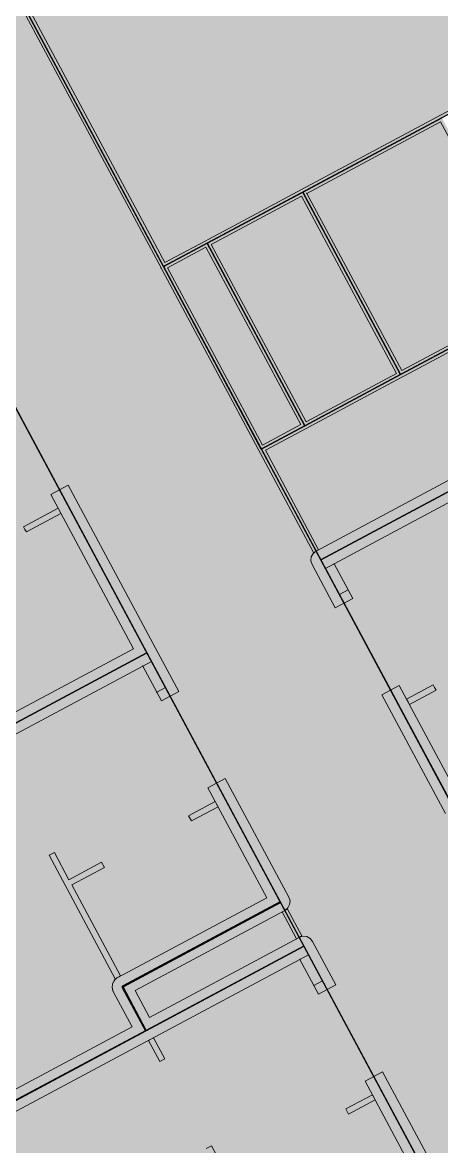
# Model space of a CAD drawing. Header units: millimetres. Extents: x 0 to 224629, y -187555 to 25097.
# Drawn here: x 78972 to 83220, y -172896 to -161490 of the extents above; entities that cross this region are included whole.
import ezdxf

# ---------------------------------------------------------------- set-up
doc = ezdxf.new("R2010")
doc.units = ezdxf.units.MM
doc.linetypes.add('Solid', pattern=[0])
for name, color, linetype, lineweight in [('Inner Walls', 5, 'Solid', 0), ('One-Bedroom Apartment', 252, 'Solid', 25), ('Room Objects', 47, 'Solid', 15), ('Room Walls', 47, 'Solid', 35), ('Service Area', 252, 'Solid', 25), ('Studio Apartment', 1, 'Solid', 35)]:
    doc.layers.add(name, color=color, linetype=linetype, lineweight=lineweight)

msp = doc.modelspace()

# ---------------------------------------------------------------- hatches: boundary and pattern name
at = {"layer": 'One-Bedroom Apartment', "linetype": 'Solid', "lineweight": 25}
msp.add_hatch(color=250, dxfattribs=at).paths.add_polyline_path([(70654, -165356), (77046, -161935), (78639, -164910), (80232, -167886), (78483, -168822), (78483, -168822), (78247, -168381), (78246, -168380), (78245, -168378), (78243, -168377), (78241, -168376), (78239, -168376), (78237, -168376), (78235, -168376), (78233, -168377), (76795, -169147), (76794, -169148), (76792, -169149), (76791, -169151), (76790, -169153), (76790, -169155), (76790, -169157), (76790, -169159), (76791, -169160), (77027, -169601), (73840, -171307), (72247, -168332)], flags=0)
at = {"layer": 'Room Objects', "linetype": 'Solid', "lineweight": 0}
for points in [[(82042, -167030), (82131, -166983), (82131, -166983), (82131, -166983), (82272, -167247), (82184, -167294), (82184, -167294), (82184, -167294)], [(80191, -168021), (80191, -168021), (80279, -167974), (80279, -167974), (80279, -167974), (80421, -168238), (80333, -168286), (80333, -168286), (80333, -168286)], [(81784, -170997), (81784, -170997), (81872, -170949), (81872, -170949), (81872, -170949), (82014, -171214), (81925, -171261), (81925, -171261), (81925, -171261)]]:
    msp.add_hatch(color=5, dxfattribs=at).paths.add_polyline_path(points, flags=0)
at = {"layer": 'Service Area', "linetype": 'Solid', "lineweight": 25}
for points in [[(73861, -155985), (75624, -155041), (85180, -172892), (83417, -173836)], [(85201, -157569), (86794, -160545), (80402, -163966), (78809, -160991), (78809, -160991)], [(84634, -161701), (86794, -160545), (88387, -163520), (81995, -166942), (80402, -163966), (81393, -165818), (81834, -165582), (82804, -165063), (84215, -164307), (85625, -163552)], [(83223, -162456), (84215, -164307), (82804, -165063), (81813, -163211)], [(81813, -163211), (82804, -165063), (81834, -165582), (80843, -163730)], [(80843, -163730), (81834, -165582), (81393, -165818), (80402, -163966)], [(81589, -170420), (81825, -170861), (80227, -171717), (79991, -171276)]]:
    msp.add_hatch(color=254, dxfattribs=at).paths.add_polyline_path(points, flags=0)
at = {"layer": 'Studio Apartment', "linetype": 'Solid', "lineweight": 25}
for points in [[(88387, -163520), (89980, -166496), (85195, -169057), (85195, -169057), (84959, -168616), (84958, -168615), (84956, -168613), (84955, -168612), (84953, -168611), (84951, -168611), (84949, -168611), (84947, -168611), (84945, -168612), (83347, -169468), (81995, -166942), (81995, -166942)], [(73840, -171307), (80232, -167886), (81584, -170412), (81584, -170412), (79986, -171267), (79985, -171268), (79983, -171269), (79982, -171271), (79981, -171273), (79981, -171275), (79981, -171277), (79981, -171279), (79982, -171281), (80218, -171721), (75433, -174283)], [(75433, -174283), (81825, -170861), (83176, -173386), (83176, -173386), (81579, -174242), (81577, -174243), (81576, -174244), (81574, -174246), (81574, -174248), (81573, -174249), (81573, -174251), (81574, -174253), (81574, -174255), (81811, -174697), (77026, -177258)]]:
    msp.add_hatch(color=252, dxfattribs=at).paths.add_polyline_path(points, flags=0)

# ---------------------------------------------------------------- linework, layer by layer
at = {"layer": 'Inner Walls', "color": 47, "linetype": 'Solid', "lineweight": 15}
for p, q in [((81948, -166854), (88119, -163550)), ((88214, -163726), (82131, -166983)), ((79259, -166280), (79435, -166186)), ((80097, -167845), (79259, -166280)), ((79435, -166186), (80320, -167839)), ((81918, -166878), (81948, -166854)), ((81896, -166952), (81899, -166913)), ((81907, -166989), (81896, -166952)), ((81899, -166913), (81918, -166878)), ((82131, -166983), (82319, -167335)), ((82143, -167430), (81907, -166989)), ((82319, -167335), (82143, -167430)), ((78524, -168687), (80097, -167845)), ((80320, -167839), (80556, -168279)), ((80191, -168021), (78530, -168910)), ((80380, -168374), (80191, -168021)), ((82615, -168311), (82791, -168217)), ((82791, -168217), (83388, -169332)), ((80556, -168279), (80380, -168374)), ((83259, -169515), (82615, -168311)), ((80852, -169255), (81028, -169161)), ((81449, -170371), (80852, -169255)), ((81028, -169161), (81672, -170364)), ((79939, -171179), (81449, -170371)), ((81672, -170364), (81684, -170402)), ((81684, -170402), (81680, -170441)), ((81631, -170500), (80113, -171312)), ((81661, -170475), (81631, -170500)), ((81680, -170441), (81661, -170475)), ((80259, -171586), (81778, -170773)), ((81778, -170773), (81815, -170762)), ((81815, -170762), (81854, -170765)), ((81854, -170765), (81888, -170784)), ((81888, -170784), (81913, -170814)), ((81913, -170814), (82149, -171255)), ((81784, -170997), (80265, -171810)), ((81973, -171349), (81784, -170997)), ((79900, -171214), (79912, -171199)), ((79912, -171199), (79914, -171197)), ((79914, -171197), (79929, -171185)), ((79929, -171185), (79931, -171184)), ((79931, -171184), (79939, -171179)), ((79881, -171275), (79883, -171255)), ((79881, -171277), (79881, -171275)), ((79883, -171296), (79881, -171277)), ((79883, -171253), (79889, -171235)), ((79883, -171255), (79883, -171253)), ((79883, -171298), (79883, -171296)), ((79889, -171317), (79883, -171298)), ((79889, -171235), (79890, -171233)), ((79890, -171319), (79889, -171317)), ((79890, -171233), (79899, -171216)), ((79899, -171216), (79900, -171214)), ((80113, -171312), (80259, -171586)), ((82149, -171255), (81973, -171349)), ((79894, -171328), (79890, -171319)), ((80083, -171680), (79894, -171328)), ((75606, -174077), (80083, -171680)), ((80265, -171810), (75701, -174253)), ((82445, -172231), (82621, -172136)), ((82621, -172136), (83265, -173339)), ((83041, -173345), (82445, -172231))]:
    msp.add_line(p, q, dxfattribs=at)
at = {"layer": 'One-Bedroom Apartment', "color": 250, "linetype": 'Solid', "lineweight": 25}
for p, q in [((78639, -164910), (80232, -167886)), ((80232, -167886), (78483, -168822))]:
    msp.add_line(p, q, dxfattribs=at)
at = {"layer": 'Room Objects', "color": 0, "linetype": 'Solid', "lineweight": 0}
for p, q in [((82042, -167030), (82131, -166983)), ((82131, -166983), (82272, -167247)), ((82184, -167294), (82042, -167030)), ((82272, -167247), (82184, -167294)), ((80191, -168021), (80279, -167974)), ((80279, -167974), (80421, -168238)), ((80333, -168286), (80191, -168021)), ((80421, -168238), (80333, -168286)), ((81784, -170997), (81872, -170949)), ((81872, -170949), (82014, -171214)), ((81925, -171261), (81784, -170997)), ((82014, -171214), (81925, -171261))]:
    msp.add_line(p, q, dxfattribs=at)
for p in [(82131, -166983), (82131, -166983), (82184, -167294), (82184, -167294), (80279, -167974), (80279, -167974), (80191, -168021), (80333, -168286), (80333, -168286), (81872, -170949), (81872, -170949), (81784, -170997), (81925, -171261), (81925, -171261)]:
    msp.add_point(p, dxfattribs=at)
at = {"layer": 'Room Walls', "color": 47, "linetype": 'Solid', "lineweight": 9}
for p, q in [((78850, -161003), (80415, -163926)), ((80376, -163980), (78981, -161375)), ((83209, -162430), (84191, -161904)), ((81799, -163185), (83209, -162430)), ((83211, -162497), (81854, -163224)), ((84174, -164295), (83211, -162497)), ((81113, -163552), (81799, -163185)), ((81801, -163252), (80884, -163743)), ((82763, -165050), (81801, -163252)), ((81854, -163224), (82816, -165022)), ((80855, -163690), (81113, -163552)), ((80831, -163771), (80443, -163979)), ((80522, -163868), (80829, -163704)), ((80829, -163704), (80855, -163690)), ((81794, -165569), (80831, -163771)), ((80884, -163743), (81847, -165541)), ((80415, -163926), (80522, -163868)), ((80376, -163981), (80376, -163980)), ((80390, -164007), (80376, -163981)), ((81922, -166868), (80390, -164007)), ((80443, -163979), (80588, -164250)), ((80588, -164250), (81406, -165777)), ((84229, -164334), (82845, -165075)), ((82816, -165022), (83932, -164425)), ((81847, -165541), (82763, -165050)), ((82818, -165089), (81848, -165608)), ((82845, -165075), (82818, -165089)), ((81406, -165777), (81794, -165569)), ((81848, -165608), (81434, -165830)), ((81434, -165830), (81974, -166840)), ((78983, -166606), (79333, -166419)), ((79361, -166472), (79011, -166659)), ((79333, -166419), (79361, -166472)), ((78997, -166633), (78983, -166606)), ((79011, -166659), (78997, -166633)), ((81974, -166840), (81922, -166868)), ((82866, -168356), (83136, -168211)), ((83136, -168211), (83150, -168238)), ((83150, -168238), (83164, -168264)), ((83164, -168264), (82894, -168409)), ((82880, -168382), (82866, -168356)), ((82894, -168409), (82880, -168382)), ((80656, -169539), (80926, -169394)), ((80954, -169447), (80684, -169592)), ((80926, -169394), (80954, -169447)), ((80684, -169592), (80656, -169539)), ((79242, -169940), (79295, -169912)), ((79912, -171193), (79242, -169940)), ((79295, -169912), (79443, -170188)), ((79443, -170188), (79774, -170011)), ((79774, -170011), (79803, -170064)), ((79803, -170064), (79471, -170241)), ((79471, -170241), (79965, -171165)), ((81605, -170514), (81658, -170486)), ((81751, -170787), (81605, -170514)), ((81658, -170486), (81804, -170759)), ((81804, -170759), (81751, -170787)), ((79965, -171165), (79912, -171193)), ((80248, -171819), (80300, -171791)), ((80363, -172034), (80248, -171819)), ((80300, -171791), (80416, -172006)), ((80416, -172006), (80363, -172034)), ((82249, -172514), (82519, -172370)), ((82547, -172423), (82277, -172567)), ((82519, -172370), (82547, -172423)), ((82277, -172567), (82249, -172514)), ((80835, -172915), (80887, -172887)), ((80887, -172887), (81036, -173164))]:
    msp.add_line(p, q, dxfattribs=at)
for p in [(81854, -163224), (80376, -163981)]:
    msp.add_point(p, dxfattribs=at)
at = {"layer": 'Service Area', "color": 254, "linetype": 'Solid', "lineweight": 25}
for p, q in [((75624, -155041), (85180, -172892)), ((83417, -173836), (73861, -155985)), ((86794, -160545), (80402, -163966)), ((80402, -163966), (78809, -160991)), ((81813, -163211), (83223, -162456)), ((80843, -163730), (81813, -163211)), ((81813, -163211), (82804, -165063)), ((82804, -165063), (81813, -163211)), ((88387, -163520), (81995, -166942)), ((80402, -163966), (80843, -163730)), ((80843, -163730), (81834, -165582)), ((81834, -165582), (80843, -163730)), ((81995, -166942), (80402, -163966)), ((80402, -163966), (81393, -165818)), ((81393, -165818), (80402, -163966)), ((82804, -165063), (84215, -164307)), ((84215, -164307), (82804, -165063)), ((81834, -165582), (82804, -165063)), ((82804, -165063), (81834, -165582)), ((81393, -165818), (81834, -165582)), ((81834, -165582), (81393, -165818)), ((79991, -171276), (81589, -170420)), ((81589, -170420), (81825, -170861)), ((81825, -170861), (80227, -171717)), ((80227, -171717), (79991, -171276))]:
    msp.add_line(p, q, dxfattribs=at)
at = {"layer": 'Studio Apartment', "color": 252, "linetype": 'Solid', "lineweight": 25}
for p, q in [((81995, -166942), (88387, -163520)), ((83347, -169468), (81995, -166942)), ((73840, -171307), (80232, -167886)), ((80232, -167886), (81584, -170412)), ((81584, -170412), (79986, -171267)), ((75433, -174283), (81825, -170861)), ((81825, -170861), (83176, -173386)), ((79982, -171271), (79981, -171273)), ((79981, -171273), (79981, -171275)), ((79981, -171275), (79981, -171277)), ((79981, -171277), (79981, -171279)), ((79981, -171279), (79982, -171281)), ((79983, -171269), (79982, -171271)), ((79982, -171281), (80218, -171721)), ((79985, -171268), (79983, -171269)), ((79986, -171267), (79985, -171268)), ((80218, -171721), (75433, -174283))]:
    msp.add_line(p, q, dxfattribs=at)
for p in [(81995, -166942), (81584, -170412)]:
    msp.add_point(p, dxfattribs=at)

doc.saveas('drawing.dxf')
